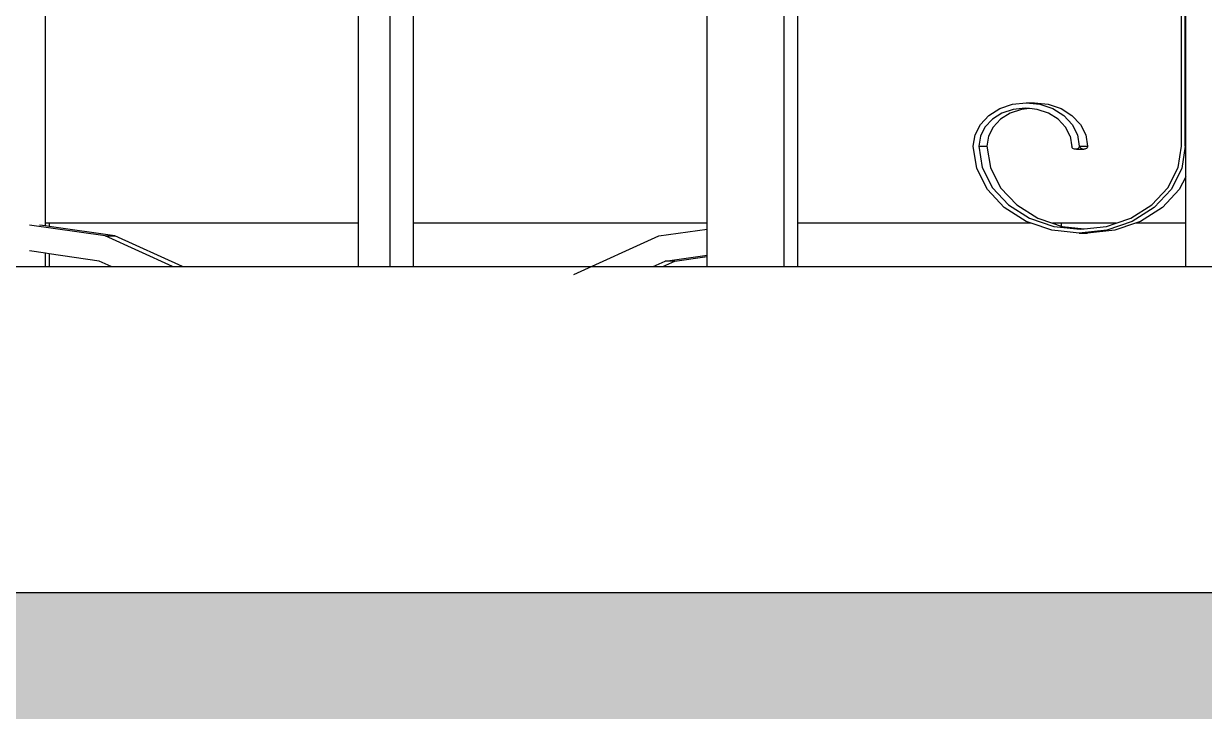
# Model space of a CAD drawing. Header units: millimetres. Extents: x 173236 to 801264, y -94969 to 615039.
# Drawn here: x 445214.6 to 445576.7, y -3010.3 to -2799.4 of the extents above; entities that cross this region are included whole.
import ezdxf

# ---------------------------------------------------------------- set-up
doc = ezdxf.new("R2010")
doc.units = ezdxf.units.MM
doc.header["$MEASUREMENT"] = 0
for name, color, linetype in [('VOX-A-ANNO-SYMB', 33, 'Continuous'), ('VOX-A-ELEV-1-NEAR', 130, 'Continuous'), ('VOX-A-STAIRS-STEPS', 140, 'Continuous'), ('VOX-A-WALL-PATT', 233, 'Continuous')]:
    doc.layers.add(name, color=color, linetype=linetype)

# ---------------------------------------------------------------- blocks, each defined once
blk = doc.blocks.new('SSS')
at = {"layer": 'VOX-A-WALL-PATT'}
for p, q in [((383748.85, -3297.44), (383748.85, -2653.7)), ((383627.98, -3297.44), (383627.98, -3112.34)), ((383522.3, -3284.14), (383522.3, -3176.94)), ((383618.34, -3284.14), (383618.34, -3176.94)), ((383635.13, -3284.14), (383635.13, -3176.94)), ((383725.17, -3284.14), (383725.17, -3176.94)), ((383870.67, -3260.54), (383870.67, -3177.69)), ((383871.83, -3260.54), (383871.83, -3178.18)), ((383871.99, -3260.54), (383871.99, -3178.18)), ((383753.02, -3284.14), (383753.05, -3190.45)), ((383818.86, -3247.67), (383823.06, -3247.22)), ((383823.06, -3247.22), (383827.27, -3247.67)), ((383823.06, -3247.22), (383825.59, -3247.22)), ((383825.59, -3247.22), (383829.8, -3247.67)), ((383808.99, -3253.88), (383811.57, -3251.12)), ((383811.57, -3251.12), (383814.94, -3249)), ((383815.62, -3250.43), (383812.67, -3252.28)), ((383814.94, -3249), (383818.86, -3247.67)), ((383818.14, -3250.43), (383815.19, -3252.28)), ((383819.06, -3249.26), (383815.62, -3250.43)), ((383821.58, -3249.26), (383818.14, -3250.43)), ((383822.75, -3248.86), (383819.06, -3249.26)), ((383824.01, -3249), (383821.58, -3249.26)), ((383824.01, -3249), (383822.75, -3248.86)), ((383826.44, -3249.26), (383824.01, -3249)), ((383829.87, -3250.43), (383826.44, -3249.26)), ((383827.27, -3247.67), (383831.19, -3249)), ((383829.8, -3247.67), (383833.72, -3249)), ((383832.82, -3252.28), (383829.87, -3250.43)), ((383831.19, -3249), (383834.56, -3251.12)), ((383833.72, -3249), (383837.08, -3251.12)), ((383834.56, -3251.12), (383837.14, -3253.88)), ((383837.08, -3251.12), (383839.66, -3253.88)), ((383807.36, -3257.1), (383808.99, -3253.88)), ((383810.4, -3254.7), (383808.98, -3257.52)), ((383812.67, -3252.28), (383810.4, -3254.7)), ((383812.93, -3254.7), (383811.5, -3257.52)), ((383815.19, -3252.28), (383812.93, -3254.7)), ((383835.09, -3254.7), (383832.82, -3252.28)), ((383836.51, -3257.52), (383835.09, -3254.7)), ((383837.14, -3253.88), (383838.76, -3257.1)), ((383839.66, -3253.88), (383841.29, -3257.1)), ((383806.81, -3260.54), (383807.36, -3257.1)), ((383808.98, -3257.52), (383808.49, -3260.54)), ((383811.5, -3257.52), (383811.02, -3260.54)), ((383836.51, -3257.52), (383837.04, -3260.79)), ((383838.76, -3257.1), (383839.32, -3260.54)), ((383841.29, -3257.1), (383841.84, -3260.54)), ((383807.92, -3267.44), (383806.81, -3260.54)), ((383808.49, -3260.54), (383811.02, -3260.54)), ((383808.49, -3260.54), (383809.55, -3267.14)), ((383811.02, -3260.54), (383812.08, -3267.14)), ((383837.15, -3261.02), (383837.04, -3260.79)), ((383837.34, -3261.22), (383837.15, -3261.02)), ((383837.58, -3261.37), (383837.34, -3261.22)), ((383837.86, -3261.46), (383837.58, -3261.37)), ((383838.16, -3261.49), (383837.86, -3261.46)), ((383838.46, -3261.46), (383838.16, -3261.49)), ((383838.74, -3261.37), (383838.46, -3261.46)), ((383838.46, -3261.46), (383840.38, -3261.46)), ((383838.98, -3261.22), (383838.74, -3261.37)), ((383839.16, -3261.02), (383838.98, -3261.22)), ((383839.28, -3260.79), (383839.16, -3261.02)), ((383839.32, -3260.54), (383839.28, -3260.79)), ((383839.32, -3260.54), (383839.52, -3260.54)), ((383839.56, -3260.79), (383839.52, -3260.54)), ((383839.52, -3260.54), (383841.84, -3260.54)), ((383839.68, -3261.02), (383839.56, -3260.79)), ((383839.86, -3261.22), (383839.68, -3261.02)), ((383840.1, -3261.37), (383839.86, -3261.22)), ((383840.38, -3261.46), (383840.1, -3261.37)), ((383840.38, -3261.46), (383840.68, -3261.49)), ((383840.98, -3261.46), (383840.68, -3261.49)), ((383841.26, -3261.37), (383840.98, -3261.46)), ((383841.5, -3261.22), (383841.26, -3261.37)), ((383841.69, -3261.02), (383841.5, -3261.22)), ((383841.8, -3260.79), (383841.69, -3261.02)), ((383841.84, -3260.54), (383841.8, -3260.79)), ((383869.61, -3267.14), (383870.67, -3260.54)), ((383871.83, -3260.54), (383870.72, -3267.44)), ((383871.83, -3260.54), (383871.99, -3260.54)), ((383871.99, -3269.92), (383871.99, -3260.54)), ((383811.17, -3273.87), (383807.92, -3267.44)), ((383809.55, -3267.14), (383812.66, -3273.29)), ((383812.08, -3267.14), (383815.18, -3273.29)), ((383866.5, -3273.29), (383869.61, -3267.14)), ((383870.72, -3267.44), (383867.47, -3273.87)), ((383871.99, -3269.92), (383869.99, -3273.87)), ((383871.99, -3284.14), (383871.99, -3269.92)), ((383816.33, -3279.39), (383811.17, -3273.87)), ((383812.66, -3273.29), (383817.6, -3278.56)), ((383815.18, -3273.29), (383820.12, -3278.56)), ((383861.56, -3278.56), (383866.5, -3273.29)), ((383867.47, -3273.87), (383862.3, -3279.39)), ((383869.99, -3273.87), (383864.83, -3279.39)), ((383823.06, -3283.62), (383816.33, -3279.39)), ((383817.6, -3278.56), (383824.04, -3282.61)), ((383820.12, -3278.56), (383826.56, -3282.61)), ((383855.12, -3282.61), (383861.56, -3278.56)), ((383862.3, -3279.39), (383855.57, -3283.62)), ((383864.83, -3279.39), (383858.1, -3283.62)), ((383824.59, -3284.14), (383823.06, -3283.62)), ((383824.04, -3282.61), (383831.53, -3285.16)), ((383826.56, -3282.61), (383831.06, -3284.14)), ((383855.57, -3283.62), (383847.73, -3286.28)), ((383850.62, -3284.14), (383855.12, -3282.61)), ((383858.1, -3283.62), (383856.57, -3284.14)), ((383540.66, -3288.09), (383517.4, -3284.75)), ((383522.3, -3285.03), (383520.46, -3284.76)), ((383523.5, -3284.14), (383522.3, -3284.14)), ((383522.3, -3285.03), (383522.3, -3284.14)), ((383523.5, -3285.2), (383522.3, -3285.03)), ((383618.34, -3284.14), (383523.5, -3284.14)), ((383523.5, -3284.14), (383523.5, -3285.2)), ((383543.64, -3288.09), (383523.5, -3285.2)), ((383618.34, -3297.44), (383618.34, -3284.14)), ((383725.17, -3284.14), (383635.13, -3284.14)), ((383635.13, -3297.44), (383635.13, -3284.14)), ((383710.43, -3288.09), (383725.17, -3285.98)), ((383725.17, -3285.98), (383725.17, -3284.14)), ((383725.17, -3293.93), (383725.17, -3285.98)), ((383824.59, -3284.14), (383753.02, -3284.14)), ((383753.02, -3297.44), (383753.02, -3284.14)), ((383830.9, -3286.28), (383824.59, -3284.14)), ((383833.75, -3286.59), (383830.9, -3286.28)), ((383833.75, -3284.14), (383831.06, -3284.14)), ((383831.06, -3284.14), (383833.75, -3285.05)), ((383831.53, -3285.16), (383839.58, -3286.03)), ((383850.62, -3284.14), (383833.75, -3284.14)), ((383833.75, -3284.14), (383833.75, -3285.05)), ((383833.75, -3285.05), (383834.06, -3285.16)), ((383839.32, -3287.19), (383833.75, -3286.59)), ((383834.06, -3285.16), (383840.84, -3285.89)), ((383847.73, -3286.28), (383839.32, -3287.19)), ((383839.32, -3287.19), (383841.84, -3287.19)), ((383839.58, -3286.03), (383840.84, -3285.89)), ((383840.84, -3285.89), (383847.63, -3285.16)), ((383850.26, -3286.28), (383841.84, -3287.19)), ((383847.63, -3285.16), (383850.62, -3284.14)), ((383856.57, -3284.14), (383850.26, -3286.28)), ((383871.99, -3284.14), (383856.57, -3284.14)), ((383871.99, -3297.44), (383871.99, -3284.14)), ((383561.33, -3297.44), (383540.66, -3288.09)), ((383540.66, -3288.09), (383543.64, -3288.09)), ((383564.31, -3297.44), (383543.64, -3288.09)), ((383684.38, -3299.87), (383710.43, -3288.09)), ((383522.3, -3293.41), (383517.4, -3292.7)), ((383522.3, -3297.44), (383522.3, -3293.41)), ((383523.5, -3293.58), (383522.3, -3293.41)), ((383523.5, -3293.58), (383523.5, -3297.44)), ((383538.77, -3295.78), (383523.5, -3293.58)), ((383712.32, -3295.78), (383725.17, -3293.93)), ((383715.3, -3295.78), (383725.17, -3294.36)), ((383725.17, -3294.36), (383725.17, -3293.93)), ((383725.17, -3297.44), (383725.17, -3294.36)), ((383542.45, -3297.44), (383538.77, -3295.78)), ((383708.64, -3297.44), (383712.32, -3295.78)), ((383711.62, -3297.44), (383715.3, -3295.78)), ((383715.3, -3295.78), (383712.32, -3295.78))]:
    blk.add_line(p, q, dxfattribs=at)

msp = doc.modelspace()

# ---------------------------------------------------------------- hatches: boundary and pattern name
at = {"layer": 'VOX-A-ANNO-SYMB', "transparency": 33554551}
h = msp.add_hatch(dxfattribs=at)
h.set_pattern_fill('AR-BRSTD', color=256, scale=25)
h.set_pattern_definition([(0, (-1054176.725, 0), (0, 66.675), []), (90, (-1054176.73, 0), (-100, 66.675), [66.675, -66.675])])
h.paths.add_polyline_path([(443234.86, -7823.82), (443234.86, -8173.82), (443234.86, -10573.82), (446437.63, -10573.82), (446437.63, -8173.82), (446437.63, -7823.82)])
h.paths.add_polyline_path([(444564.85, -10223.82), (443464.86, -10223.82), (443464.86, -8423.82), (444564.85, -8423.82)], flags=16)
h.paths.add_polyline_path([(444514.85, -10173.82), (443514.86, -10173.82), (443514.86, -8473.82), (444514.85, -8473.82)], flags=0)
h.paths.add_polyline_path([(444464.85, -10123.82), (443564.86, -10123.82), (443564.86, -8523.82), (444464.85, -8523.82)], flags=0)
h.paths.add_polyline_path([(444414.85, -10073.82), (444039.85, -10073.82), (444039.85, -8573.82), (444414.85, -8573.82)], flags=0)
h.paths.add_polyline_path([(445607.63, -8423.82), (446207.63, -8423.82), (446207.63, -10223.82), (445607.63, -10223.82)], flags=16)
h.paths.add_polyline_path([(445657.63, -8473.82), (446157.63, -8473.82), (446157.63, -10173.82), (445657.63, -10173.82)], flags=0)
h.paths.add_polyline_path([(445707.63, -8523.82), (446107.63, -8523.82), (446107.63, -10123.82), (445707.63, -10123.82)], flags=0)
h.paths.add_polyline_path([(443989.85, -10073.82), (443614.86, -10073.82), (443614.86, -8573.82), (443989.85, -8573.82)], flags=0)
h.paths.add_polyline_path([(447684.47, -10573.82), (449818.71, -10573.82), (449818.71, -7823.82), (447684.47, -7823.82), (447684.47, -8173.82)])
h.paths.add_polyline_path([(446667.66, -2973.82), (440084.73, -2973.82), (440084.73, -4173.82), (449818.71, -4173.82), (449818.71, -1873.82), (446667.66, -1873.82)])

# ---------------------------------------------------------------- linework, layer by layer
at = {"layer": 'VOX-A-ELEV-1-NEAR'}
for p, q in [((439984.73, -2873.82), (446667.66, -2873.82)), ((439984.73, -2973.82), (446667.66, -2973.82))]:
    msp.add_line(p, q, dxfattribs=at)

# ---------------------------------------------------------------- block references
at = {"layer": 'VOX-A-STAIRS-STEPS'}
msp.add_blockref('SSS', (61699, 423.62), dxfattribs=at)

doc.saveas('drawing.dxf')
